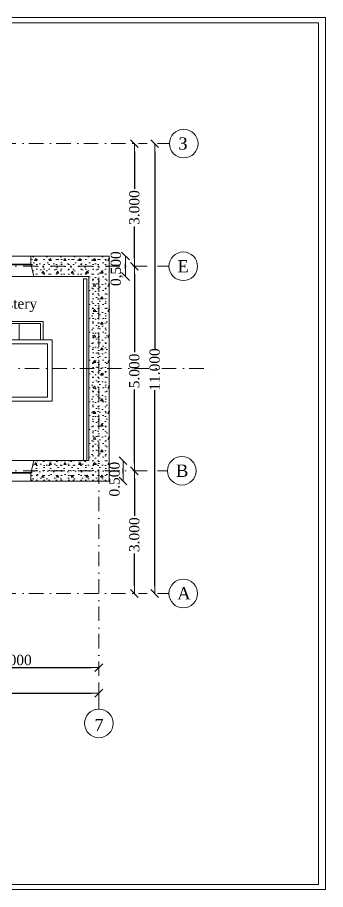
# Model space of a CAD drawing. Header units: millimetres. Extents: x 2399 to 111977, y 1313 to 59551.
# Drawn here: x 57763 to 65303, y 1313 to 22637 of the extents above; entities that cross this region are included whole.
import ezdxf

# ---------------------------------------------------------------- set-up
doc = ezdxf.new("R2010")
doc.units = ezdxf.units.MM
doc.linetypes.add('Штрихпунктирная', pattern=[670.277762, 352.777767, -176.388884, 0, -141.111112])
doc.layers.add('2D-чертеж - Общий', color=7, linetype='Continuous')
doc.layers.add('dim', color=7, linetype='Continuous')
for name, color, linetype, lineweight in [('Basement level', 252, 'Continuous', 13), ('detail1', 7, 'Continuous', 35), ('main line', 7, 'Continuous', 13), ('scale', 7, 'Continuous', 13)]:
    doc.layers.add(name, color=color, linetype=linetype, lineweight=lineweight)
doc.styles.add('СГЕНЕРИР_СТИЛЬ_1', font='georgia.ttf')
doc.dimstyles.new('СГЕНЕРИР_СТИЛЬ__10', dxfattribs={"dimtxt": 250, "dimasz": 190, "dimexe": 0.18, "dimexo": 0.0625, "dimgap": 0.09, "dimtad": 1, "dimdec": 3, "dimlfac": 0.001, "dimzin": 0, "dimdsep": 46, "dimtxsty": 'СГЕНЕРИР_СТИЛЬ_1', "dimblk": 'ARROWHEAD_6', "dimblk1": 'ARROWHEAD_6', "dimblk2": 'ARROWHEAD_6', "dimcen": 0.09, "dimse1": 1, "dimse2": 1, "dimclrd": 7, "dimclre": 7, "dimclrt": 7, "dimadec": 0, "dimazin": 0, "dimtfac": 1, "dimtdec": 4, "dimtmove": 2, "dimatfit": 3, "dimfxl": 1, "dimtolj": 1, "dimtzin": 0, "dimarcsym": 0})
doc.dimstyles.new('СГЕНЕРИР_СТИЛЬ__11', dxfattribs={"dimtxt": 250, "dimasz": 190, "dimexe": 0.18, "dimexo": 0.0625, "dimgap": 0.09, "dimtad": 1, "dimtih": 1, "dimtoh": 1, "dimdec": 3, "dimlfac": 0.001, "dimzin": 0, "dimdsep": 46, "dimtxsty": 'СГЕНЕРИР_СТИЛЬ_1', "dimblk": 'ARROWHEAD_6', "dimblk1": 'ARROWHEAD_6', "dimblk2": 'ARROWHEAD_6', "dimcen": 0.09, "dimse1": 1, "dimse2": 1, "dimclrd": 7, "dimclre": 7, "dimclrt": 7, "dimadec": 0, "dimazin": 0, "dimtfac": 1, "dimtdec": 4, "dimtmove": 0, "dimatfit": 3, "dimfxl": 1, "dimtolj": 1, "dimtzin": 0, "dimarcsym": 0})
doc.dimstyles.new('СГЕНЕРИР_СТИЛЬ__8', dxfattribs={"dimtxt": 250, "dimasz": 190, "dimexe": 0.18, "dimexo": 0.0625, "dimgap": 0.09, "dimtad": 1, "dimdec": 3, "dimlfac": 0.001, "dimzin": 0, "dimdsep": 46, "dimtxsty": 'СГЕНЕРИР_СТИЛЬ_1', "dimblk": 'ARROWHEAD_6', "dimblk1": 'ARROWHEAD_6', "dimblk2": 'ARROWHEAD_6', "dimcen": 0.09, "dimse1": 1, "dimse2": 1, "dimclrd": 7, "dimclre": 7, "dimclrt": 7, "dimadec": 0, "dimazin": 0, "dimtfac": 1, "dimtdec": 4, "dimtmove": 0, "dimatfit": 3, "dimfxl": 1, "dimtolj": 1, "dimtzin": 0, "dimarcsym": 0})

# ---------------------------------------------------------------- blocks, each defined once
blk = doc.blocks.new('Линия_47', base_point=(59168, -8987))
at = {"layer": 'main line', "color": 7, "linetype": 'Continuous', "lineweight": 13}
blk.add_line((59168, -8987), (59464, -8987), dxfattribs=at)
blk.add_circle((59814, -8987), 350, dxfattribs=at)
blk = doc.blocks.new('Линия_48', base_point=(59168, -11987))
at = {"layer": 'main line', "color": 7, "linetype": 'Continuous', "lineweight": 13}
blk.add_line((59168, -11987), (59453, -11987), dxfattribs=at)
blk.add_circle((59803, -11987), 350, dxfattribs=at)
blk = doc.blocks.new('Линия_49', base_point=(59168, -16987))
at = {"layer": 'main line', "color": 7, "linetype": 'Continuous', "lineweight": 13}
blk.add_line((59168, -16987), (59417, -16987), dxfattribs=at)
blk.add_circle((59767, -16987), 350, dxfattribs=at)
blk = doc.blocks.new('Линия_50', base_point=(59168, -19987))
at = {"layer": 'main line', "color": 7, "linetype": 'Continuous', "lineweight": 13}
blk.add_line((59168, -19987), (59453, -19987), dxfattribs=at)
blk.add_circle((59803, -19987), 350, dxfattribs=at)
blk = doc.blocks.new('Линия_57', base_point=(57737, -22167))
at = {"layer": 'main line', "color": 7, "linetype": 'Continuous', "lineweight": 13}
blk.add_line((57737, -22167), (57737, -22814), dxfattribs=at)
blk.add_circle((57737, -23164), 350, dxfattribs=at)
blk = doc.blocks.new('ARROWHEAD_6')
at = {"color": 0, "linetype": 'Continuous', "lineweight": 0}
for p, q in [((0, 0), (-1, 0)), ((-0.5, -0.5), (0.5, 0.5))]:
    blk.add_line(p, q, dxfattribs=at)
blk = doc.blocks.new('*D467')
at = {"layer": 'Defpoints', "color": 0, "linetype": 'Continuous', "transparency": 16777216}
for p in [(59183, 16802), (60407, 16802), (59203, 16303)]:
    blk.add_point(p, dxfattribs=at)
at = {"layer": 'dim', "color": 7, "linetype": 'Continuous', "lineweight": -2, "transparency": 16777216}
blk.add_line((60407, 16493), (60407, 16612), dxfattribs=at)
at = {"layer": 'dim', "color": 7, "linetype": 'Continuous', "lineweight": -2, "transparency": 16777216, "xscale": 190, "yscale": 190, "zscale": 190}
for p, rotation in [((60407, 16802), 90), ((60407, 16303), 270)]:
    blk.add_blockref('ARROWHEAD_6', p, dxfattribs=dict(at, rotation=rotation))
at = {"layer": 'dim', "color": 7, "linetype": 'Continuous', "lineweight": 13, "transparency": 16777216, "insert": (60199, 16494), "char_height": 250, "attachment_point": 5, "rotation": 90, "style": 'СГЕНЕРИР_СТИЛЬ_1'}
blk.add_mtext('\\A1;0,500', dxfattribs=at)
blk = doc.blocks.new('*D468')
at = {"layer": 'Defpoints', "color": 0, "linetype": 'Continuous', "transparency": 16777216}
for p in [(58838, 11802), (60347, 11802), (58792, 11302)]:
    blk.add_point(p, dxfattribs=at)
at = {"layer": 'dim', "color": 7, "linetype": 'Continuous', "lineweight": -2, "transparency": 16777216}
blk.add_line((60347, 11492), (60347, 11612), dxfattribs=at)
at = {"layer": 'dim', "color": 7, "linetype": 'Continuous', "lineweight": -2, "transparency": 16777216, "xscale": 190, "yscale": 190, "zscale": 190}
for p, rotation in [((60347, 11802), 90), ((60347, 11302), 270)]:
    blk.add_blockref('ARROWHEAD_6', p, dxfattribs=dict(at, rotation=rotation))
at = {"layer": 'dim', "color": 7, "linetype": 'Continuous', "lineweight": 13, "transparency": 16777216, "insert": (60139, 11347), "char_height": 250, "attachment_point": 5, "rotation": 90, "style": 'СГЕНЕРИР_СТИЛЬ_1'}
blk.add_mtext('\\A1;0.500', dxfattribs=at)
blk = doc.blocks.new('*D477')
at = {"layer": 'Defpoints', "color": 0, "linetype": 'Continuous', "transparency": 16777216}
for p in [(55753, 6946), (59755, 6946), (59755, 6739)]:
    blk.add_point(p, dxfattribs=at)
at = {"layer": 'dim', "color": 7, "linetype": 'Continuous', "lineweight": -2, "transparency": 16777216}
blk.add_line((55943, 6739), (59565, 6739), dxfattribs=at)
at = {"layer": 'dim', "color": 7, "linetype": 'Continuous', "lineweight": -2, "transparency": 16777216, "xscale": 190, "yscale": 190, "zscale": 190, "rotation": 180}
blk.add_blockref('ARROWHEAD_6', (55753, 6739), dxfattribs=at)
at = {"layer": 'dim', "color": 7, "linetype": 'Continuous', "lineweight": -2, "transparency": 16777216, "xscale": 190, "yscale": 190, "zscale": 190}
blk.add_blockref('ARROWHEAD_6', (59755, 6739), dxfattribs=at)
at = {"layer": 'dim', "color": 7, "linetype": 'Continuous', "lineweight": 13, "transparency": 16777216, "insert": (57688, 6896), "char_height": 250, "attachment_point": 5, "style": 'СГЕНЕРИР_СТИЛЬ_1'}
blk.add_mtext('\\A1;4,000', dxfattribs=at)
blk = doc.blocks.new('*D478')
at = {"layer": 'Defpoints', "color": 0, "linetype": 'Continuous', "transparency": 16777216}
for p in [(40175, 6061), (59755, 6115), (59755, 6096)]:
    blk.add_point(p, dxfattribs=at)
at = {"layer": 'dim', "color": 7, "linetype": 'Continuous', "lineweight": -2, "transparency": 16777216}
blk.add_line((40365, 6115), (59565, 6115), dxfattribs=at)
at = {"layer": 'dim', "color": 7, "linetype": 'Continuous', "lineweight": -2, "transparency": 16777216, "xscale": 190, "yscale": 190, "zscale": 190, "rotation": 180}
blk.add_blockref('ARROWHEAD_6', (40175, 6115), dxfattribs=at)
at = {"layer": 'dim', "color": 7, "linetype": 'Continuous', "lineweight": -2, "transparency": 16777216, "xscale": 190, "yscale": 190, "zscale": 190}
blk.add_blockref('ARROWHEAD_6', (59755, 6115), dxfattribs=at)
at = {"layer": 'dim', "color": 7, "linetype": 'Continuous', "lineweight": 13, "transparency": 16777216, "insert": (49933, 6272), "char_height": 250, "attachment_point": 5, "style": 'СГЕНЕРИР_СТИЛЬ_1'}
blk.add_mtext('\\A1;19,500', dxfattribs=at)
blk = doc.blocks.new('*D486')
at = {"layer": 'Defpoints', "color": 0, "linetype": 'Continuous', "transparency": 16777216}
for p in [(59925, 19552), (61123, 19552), (59283, 8552)]:
    blk.add_point(p, dxfattribs=at)
at = {"layer": 'dim', "color": 7, "linetype": 'Continuous', "lineweight": -2, "transparency": 16777216}
for p, q in [((61123, 19362), (61123, 14537)), ((61123, 8742), (61123, 13521))]:
    blk.add_line(p, q, dxfattribs=at)
at = {"layer": 'dim', "color": 7, "linetype": 'Continuous', "lineweight": -2, "transparency": 16777216, "xscale": 190, "yscale": 190, "zscale": 190}
for p, rotation in [((61123, 19552), 90), ((61123, 8552), 270)]:
    blk.add_blockref('ARROWHEAD_6', p, dxfattribs=dict(at, rotation=rotation))
at = {"layer": 'dim', "color": 7, "linetype": 'Continuous', "lineweight": 13, "transparency": 16777216, "insert": (61123, 14029), "char_height": 250, "attachment_point": 5, "rotation": 90, "style": 'СГЕНЕРИР_СТИЛЬ_1'}
blk.add_mtext('\\A1;11.000', dxfattribs=at)
blk = doc.blocks.new('*D487')
at = {"layer": 'Defpoints', "color": 0, "linetype": 'Continuous', "transparency": 16777216}
for p in [(60624, 11552), (60674, 11552), (60936, 8552)]:
    blk.add_point(p, dxfattribs=at)
at = {"layer": 'dim', "color": 7, "linetype": 'Continuous', "lineweight": -2, "transparency": 16777216}
for p, q in [((60624, 11362), (60624, 10448)), ((60624, 8742), (60624, 9529))]:
    blk.add_line(p, q, dxfattribs=at)
at = {"layer": 'dim', "color": 7, "linetype": 'Continuous', "lineweight": -2, "transparency": 16777216, "xscale": 190, "yscale": 190, "zscale": 190}
for p, rotation in [((60624, 11552), 90), ((60624, 8552), 270)]:
    blk.add_blockref('ARROWHEAD_6', p, dxfattribs=dict(at, rotation=rotation))
at = {"layer": 'dim', "color": 7, "linetype": 'Continuous', "lineweight": 13, "transparency": 16777216, "insert": (60624, 9989), "char_height": 250, "attachment_point": 5, "rotation": 90, "style": 'СГЕНЕРИР_СТИЛЬ_1'}
blk.add_mtext('\\A1;3.000', dxfattribs=at)
blk = doc.blocks.new('*D488')
at = {"layer": 'Defpoints', "color": 0, "linetype": 'Continuous', "transparency": 16777216}
for p in [(60624, 16552), (60959, 16552), (60674, 11552)]:
    blk.add_point(p, dxfattribs=at)
at = {"layer": 'dim', "color": 7, "linetype": 'Continuous', "lineweight": -2, "transparency": 16777216}
for p, q in [((60624, 16362), (60624, 14449)), ((60624, 11742), (60624, 13538))]:
    blk.add_line(p, q, dxfattribs=at)
at = {"layer": 'dim', "color": 7, "linetype": 'Continuous', "lineweight": -2, "transparency": 16777216, "xscale": 190, "yscale": 190, "zscale": 190}
for p, rotation in [((60624, 16552), 90), ((60624, 11552), 270)]:
    blk.add_blockref('ARROWHEAD_6', p, dxfattribs=dict(at, rotation=rotation))
at = {"layer": 'dim', "color": 7, "linetype": 'Continuous', "lineweight": 13, "transparency": 16777216, "insert": (60624, 13993), "char_height": 250, "attachment_point": 5, "rotation": 90, "style": 'СГЕНЕРИР_СТИЛЬ_1'}
blk.add_mtext('\\A1;5.000', dxfattribs=at)
blk = doc.blocks.new('*D489')
at = {"layer": 'Defpoints', "color": 0, "linetype": 'Continuous', "transparency": 16777216}
for p in [(59961, 19552), (60624, 19552), (60959, 16552)]:
    blk.add_point(p, dxfattribs=at)
at = {"layer": 'dim', "color": 7, "linetype": 'Continuous', "lineweight": -2, "transparency": 16777216}
for p, q in [((60624, 19362), (60624, 18448)), ((60624, 16742), (60624, 17529))]:
    blk.add_line(p, q, dxfattribs=at)
at = {"layer": 'dim', "color": 7, "linetype": 'Continuous', "lineweight": -2, "transparency": 16777216, "xscale": 190, "yscale": 190, "zscale": 190}
for p, rotation in [((60624, 19552), 90), ((60624, 16552), 270)]:
    blk.add_blockref('ARROWHEAD_6', p, dxfattribs=dict(at, rotation=rotation))
at = {"layer": 'dim', "color": 7, "linetype": 'Continuous', "lineweight": 13, "transparency": 16777216, "insert": (60624, 17989), "char_height": 250, "attachment_point": 5, "rotation": 90, "style": 'СГЕНЕРИР_СТИЛЬ_1'}
blk.add_mtext('\\A1;3.000', dxfattribs=at)

msp = doc.modelspace()

# ---------------------------------------------------------------- hatches: boundary and pattern name
at = {"layer": 'main line', "linetype": 'Continuous', "lineweight": 13}
h = msp.add_hatch(dxfattribs=at)
h.set_pattern_fill('БЕТОН_СТРОИТЕЛЬНЫЙ', style=0, pattern_type=2)
h.set_pattern_definition([(0, (2018.2, 28539.4), (0, 623.538), [60, -300]), (0, (2198.2, 28851.2), (0, 623.538), [60, -300]), (60, (2018.2, 28539.4), (-540, 311.769), [60, -300]), (60, (2378.2, 28539.4), (-540, 311.769), [60, -300]), (120, (2078.2, 28539.4), (540, 311.769), [60, -300]), (120, (2438.2, 28539.4), (540, 311.769), [60, -300]), (0, (2018.21, 28599.4), (0, 120), [0, -120, 0, -180]), (45, (2078.21, 28599.4), (-84.85282, 84.85282), [0, -90, 0, -150])])
h.paths.add_polyline_path([(58166.3186, 11802.0596), (59510.0053, 11802.0596), (59510.0053, 16302.3226), (58165.8389, 16304.0795), (58110.7324, 16548.9846), (58110.7324, 16598.5409), (58088.3313, 16598.5409), (58088.3313, 16802.0596), (60009.4479, 16802.0596), (60009.4479, 11302.3226), (58088.3313, 11302.3226), (58088.3313, 11505.8413), (58110.7324, 11505.8413), (58110.7324, 11555.3976)])

# ---------------------------------------------------------------- linework, layer by layer
at = {"layer": 'Basement level', "color": 252, "linetype": 'Continuous', "lineweight": 13, "flags": 128}
msp.add_lwpolyline([(58166.3186, 11802.0596), (59510.0053, 11802.0596), (59510.0053, 16302.3226), (58165.8389, 16304.0795), (58110.7324, 16548.9846), (58110.7324, 16598.5409), (58088.3313, 16598.5409), (58088.3313, 16802.0596), (60009.4479, 16802.0596), (60009.4479, 11302.3226), (58088.3313, 11302.3226), (58088.3313, 11505.8413), (58110.7324, 11505.8413), (58110.7324, 11555.3976)], close=True, dxfattribs=at)
at = {"layer": 'detail1', "color": 7, "linetype": 'Continuous', "lineweight": 35}
for p, q in [((57415.9302, 16598.5409), (58110.7324, 16598.5409)), ((58110.7324, 16598.5409), (58110.7324, 16548.9846)), ((58110.7324, 11505.8413), (58110.7324, 11555.3976)), ((57415.9302, 11505.8413), (58110.7324, 11505.8413))]:
    msp.add_line(p, q, dxfattribs=at)
at = {"layer": 'main line', "color": 7, "linetype": 'Continuous', "lineweight": 13}
for p, q in [((65302.8493, 22637.3888), (33850.9537, 22637.3888)), ((65302.8493, 1312.5693), (65302.8493, 22637.3888)), ((34949.5144, 22503.4992), (65127.5997, 22503.4992)), ((65127.5997, 22503.4992), (65127.5997, 1439.2887)), ((55993.1771, 16802.0596), (60009.4479, 16802.0596)), ((58088.3313, 16598.5409), (58088.3313, 16802.0596)), ((60009.4479, 16802.0596), (60009.4479, 11302.3226)), ((58110.7324, 16548.9846), (58165.8389, 16304.0795)), ((55993.325, 16302.3226), (59510.0053, 16302.3226)), ((59381.182, 16242.6655), (59459.7463, 16242.6655)), ((59381.182, 11802.0596), (59381.182, 16242.6655)), ((59459.7463, 16242.6655), (59459.7463, 11802.0596)), ((59510.0053, 16302.3226), (59510.0053, 11802.0596)), ((58392.0424, 15203.7107), (57070.1778, 15203.7107)), ((57070.1778, 15152.3516), (58328.896, 15152.3516)), ((57801.9984, 14754.5544), (57801.9984, 15152.3516)), ((58328.896, 15152.3516), (58328.896, 14753.2663)), ((58392.0424, 14754.5544), (58392.0424, 15203.7107)), ((56935.6349, 14754.5544), (58611.6717, 14754.5544)), ((58611.6717, 14754.5544), (58611.6717, 13256.5965)), ((57050.8624, 14660.2773), (58496.4441, 14660.2773)), ((58496.4441, 14660.2773), (58496.4441, 13350.8736)), ((58611.6717, 13256.5965), (56935.6349, 13256.5965)), ((58496.4441, 13350.8736), (57050.8624, 13350.8736)), ((55992.6778, 11802.0596), (59510.0053, 11802.0596)), ((58110.7324, 11555.3976), (58166.2383, 11802.0776)), ((59459.7463, 11802.0596), (59381.182, 11802.0596)), ((55992.6223, 11302.3226), (60009.4479, 11302.3226)), ((58088.3313, 11505.8413), (58088.3313, 11302.3226)), ((33850.9537, 1312.5693), (65302.8493, 1312.5693)), ((65127.5997, 1439.2887), (34949.5144, 1439.2887))]:
    msp.add_line(p, q, dxfattribs=at)
at = {"layer": 'main line', "color": 7, "linetype": 'Штрихпунктирная', "lineweight": 13}
for p, q in [((39273.7033, 19552.1911), (60936.3554, 19552.1911)), ((60936.3554, 16552.1911), (38834.402, 16552.1911)), ((59755.0911, 16277.8435), (59755.0911, 6372.0116)), ((37164.0782, 14052.1911), (62522.427, 14052.1911)), ((60936.3554, 11552.1911), (38657.6641, 11552.1911)), ((39273.7033, 8552.1911), (60936.3554, 8552.1911))]:
    msp.add_line(p, q, dxfattribs=at)

# ---------------------------------------------------------------- block references
at = {"layer": '2D-чертеж - Общий', "color": 7, "linetype": 'Continuous', "lineweight": 13}
for name, p in [('Линия_47', (61186.3554, 19552.1911)), ('Линия_48', (61186.3554, 16552.1911)), ('Линия_49', (61186.3554, 11552.1911)), ('Линия_50', (61186.3554, 8552.1911)), ('Линия_57', (59755.0911, 6372.0116))]:
    msp.add_blockref(name, p, dxfattribs=at)

# ---------------------------------------------------------------- texts
at = {"layer": 'scale', "color": 7, "linetype": 'Continuous', "lineweight": 13, "attachment_point": 4, "style": 'СГЕНЕРИР_СТИЛЬ_1'}
for s, insert, char_height in [('\\A1;З', (61699.7825, 19553.0639), 300), ('\\A1;Е', (61679.1318, 16553.3912), 300), ('\\A1;Baptistery', (56693.6203, 15599.5254), 250), ('\\A1;В', (61642.8197, 11553.3913), 300), ('\\A1;А', (61674.1211, 8555.4641), 300), ('\\A1;7', (59645.9998, 5336.6273), 300)]:
    msp.add_mtext(s, dxfattribs=dict(at, insert=insert, char_height=char_height))

# ---------------------------------------------------------------- dimensions: what is measured, and where the dimension line sits
at = {"layer": 'dim', "color": 7, "linetype": 'Continuous', "lineweight": 13}
for base, p1, p2, dimstyle, picture, middle in [((61123.2076, 19552.1911), (59283.1335, 8552.1911), (59925.104, 19552.1911), 'СГЕНЕРИР_СТИЛЬ__8', '*D486', (61123.2076, 14029.3036)), ((60623.8972, 19552.1911), (60959.3898, 16552.1911), (59960.7691, 19552.1911), 'СГЕНЕРИР_СТИЛЬ__8', '*D489', (60623.8972, 17988.5548)), ((60623.8972, 16552.1911), (60674.0696, 11552.1911), (60959.3898, 16552.1911), 'СГЕНЕРИР_СТИЛЬ__8', '*D488', (60623.8972, 13993.4036)), ((60346.9577, 11802.0596), (58791.83, 11302.3226), (58838.162, 11802.0596), 'СГЕНЕРИР_СТИЛЬ__10', '*D468', (60138.6244, 11346.988)), ((60623.8972, 11552.1911), (60936.3554, 8552.1911), (60674.0696, 11552.1911), 'СГЕНЕРИР_СТИЛЬ__8', '*D487', (60623.8972, 9988.5548))]:
    dim = msp.add_linear_dim(base=base, p1=p1, p2=p2, angle=90, dimstyle=dimstyle, dxfattribs=at)
    dim.commit()
    dim.dimension.update_dxf_attribs({"geometry": picture, "text_midpoint": middle, "dimtype": 160, "text_rotation": 90})
dim = msp.add_linear_dim(base=(60407.1562, 16802.0596), p1=(59203.1612, 16302.7237), p2=(59183.1202, 16802.0596), angle=90, text='0,500', dimstyle='СГЕНЕРИР_СТИЛЬ__10', dxfattribs=at)
dim.commit()
dim.dimension.update_dxf_attribs({"geometry": '*D467', "text_midpoint": (60198.8229, 16493.6041), "dimtype": 160, "text_rotation": 90})
for base, p1, p2, text, picture, middle in [((59755.0911, 6739.1692), (55753.0227, 6945.5868), (59755.0911, 6945.5868), '4,000', '*D477', (57687.9969, 6739.1692)), ((59755.0911, 6115.0312), (40175.2336, 6061.3914), (59755.0911, 6096.0657), '19,500', '*D478', (49932.5774, 6115.0312))]:
    dim = msp.add_linear_dim(base=base, p1=p1, p2=p2, text=text, dimstyle='СГЕНЕРИР_СТИЛЬ__11', dxfattribs=at)
    dim.commit()
    dim.dimension.update_dxf_attribs({"geometry": picture, "text_midpoint": middle, "dimtype": 160})

doc.saveas('drawing.dxf')
